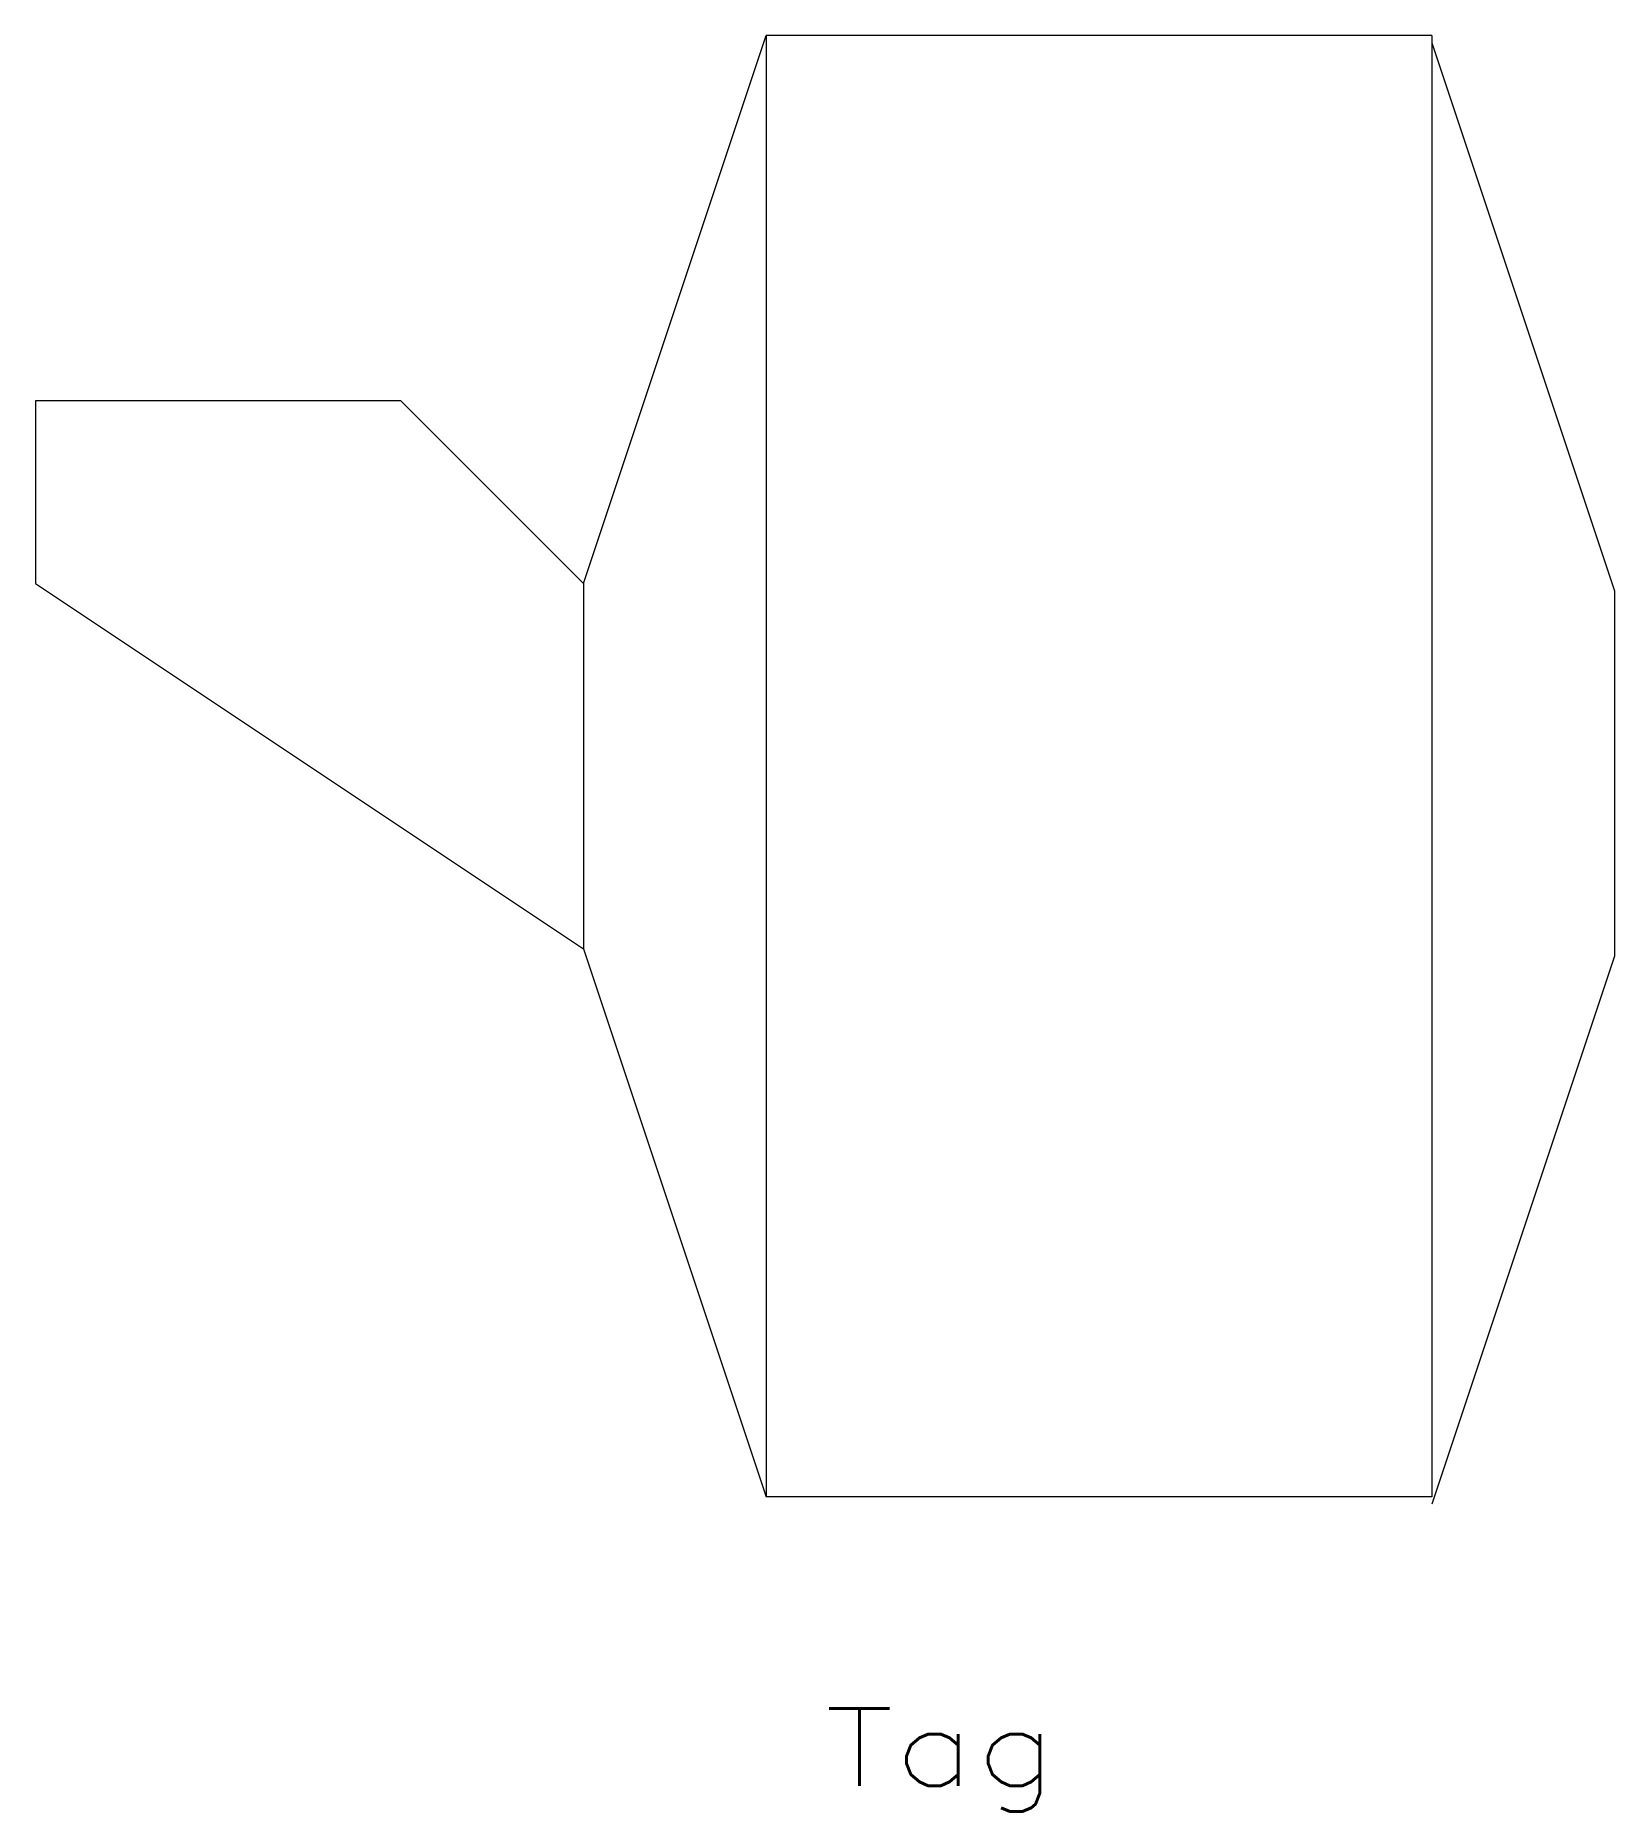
# Model space of a CAD drawing. Header units: inches. Extents: x -13 to 13, y -17.1 to 12.1.
import ezdxf
from ezdxf.enums import TextEntityAlignment as Align

# ---------------------------------------------------------------- set-up
doc = ezdxf.new("R2010")
doc.units = ezdxf.units.IN
doc.header["$MEASUREMENT"] = 0
doc.layers.get('0').update_dxf_attribs({"lineweight": 0})
doc.styles.add('_TCW_TXTSTY_1', font='TXT.SHX')

msp = doc.modelspace()

# ---------------------------------------------------------------- linework, layer by layer
at = {"linetype": 'Continuous'}
for p, q in [((-3.957, 3.052), (-0.957, 12.052)), ((9.979, 12.052), (-0.957, 12.052)), ((-0.957, 12.052), (-0.957, -11.948)), ((9.979, 12.052), (9.979, -11.948)), ((9.979, 11.931), (12.979, 2.931)), ((-12.957, 6.052), (-12.957, 3.052)), ((-6.957, 6.052), (-12.957, 6.052)), ((-6.957, 6.052), (-3.957, 3.052)), ((-12.957, 3.052), (-3.957, -2.948)), ((-3.957, 3.052), (-3.957, -2.948)), ((12.979, 2.931), (12.979, -3.069)), ((-3.957, -2.948), (-0.957, -11.948)), ((12.979, -3.069), (9.979, -12.069)), ((9.979, -11.948), (-0.957, -11.948))]:
    msp.add_line(p, q, dxfattribs=at)

# ---------------------------------------------------------------- texts
at = {"color": 7, "linetype": 'Continuous', "style": '_TCW_TXTSTY_1', "width": 1.166667}
msp.add_text('Tag', height=1.27, dxfattribs=at).set_placement((0.011, -16.693), (3.821, -16.693), align=Align.FIT)

doc.saveas('drawing.dxf')
